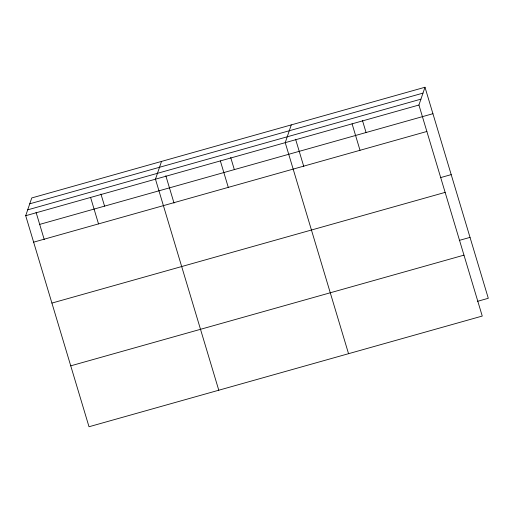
<?xml version="1.0" encoding="UTF-8"?>
<svg xmlns="http://www.w3.org/2000/svg" width="514" height="514" viewBox="0 0 514 514"><rect width="100%" height="100%" fill="white"/><g stroke="black" fill="none" stroke-linecap="round" stroke-linejoin="round"><path stroke-width="0.77" d="M424.988 87.252L418.929 105.023L482.248 316.059L89.012 426.748L25.7 215.713L31.752 197.941L424.988 87.252L488.3 298.287L477.545 301.313M161.518 161.415L155.466 179.18L218.784 390.222M291.284 124.883L285.231 142.654L348.55 353.696M29.754 203.807L422.99 93.118M27.698 209.847L420.927 99.157M25.7 215.713L418.929 105.023M39.687 224.393L432.923 113.703M33.635 242.165L426.871 131.475M440.44 177.645L451.196 174.619M51.914 303.08L445.143 192.384M459.265 240.404L470.027 237.378M70.739 365.839L463.975 255.143M362.447 120.43L366.071 132.522M352.084 123.835L360.018 150.287M295.595 139.243L303.793 166.568M230.709 157.509L234.339 169.601M220.352 160.921L228.287 187.372M165.829 175.775L174.028 203.094M100.943 194.035L104.573 206.133M90.586 197.447L98.521 223.898M36.064 212.301L44.255 239.62"/></g></svg>
